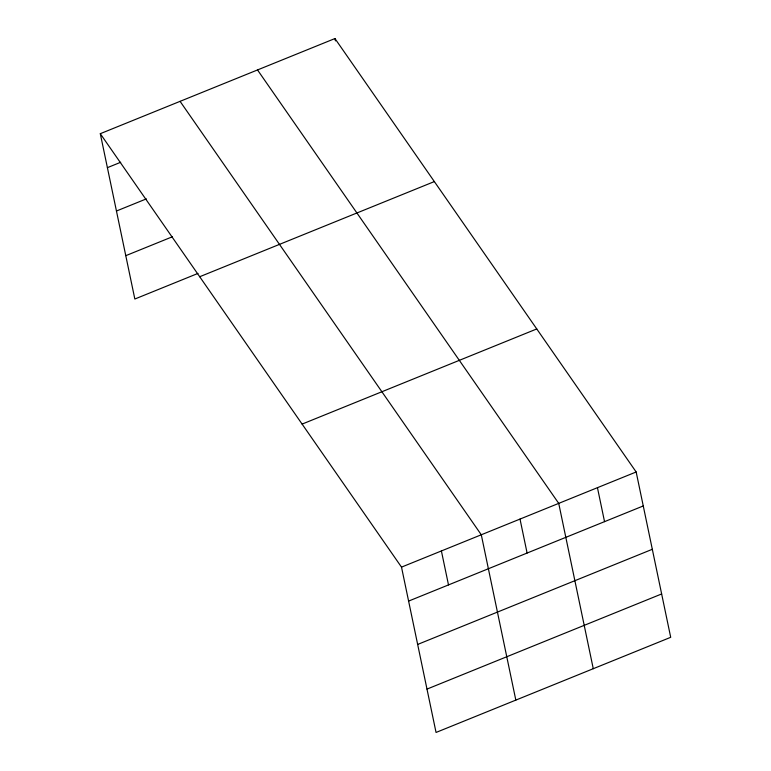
<?xml version="1.0" encoding="UTF-8"?>
<svg xmlns="http://www.w3.org/2000/svg" width="771" height="771" viewBox="0 0 771 771"><rect width="100%" height="100%" fill="white"/><g stroke="black" fill="none" stroke-linecap="round" stroke-linejoin="round"><path stroke-width="1.16" d="M100.297 133.691L334.951 38.55L636.162 471.977L670.703 637.309L436.049 732.45L401.508 567.128L100.297 133.691L134.838 299.023L197.993 273.406M107.391 167.664L120.69 162.276M116.45 211.013L146.365 198.879M125.779 255.673L172.319 236.803M199.699 276.731L434.352 181.58M302.107 424.098L536.761 328.947M401.508 567.128L636.162 471.977M408.601 601.091L643.265 505.949M417.66 644.44L652.314 549.299M426.989 689.101L661.643 593.959M257.514 69.949L558.724 503.376L593.265 668.698M180.077 101.348L481.287 534.775L515.828 700.097M597.448 487.677L604.541 521.649M520.011 519.076L527.104 553.048M334.951 38.55L335.443 40.892M441.397 550.947L448.5 584.919"/></g></svg>
